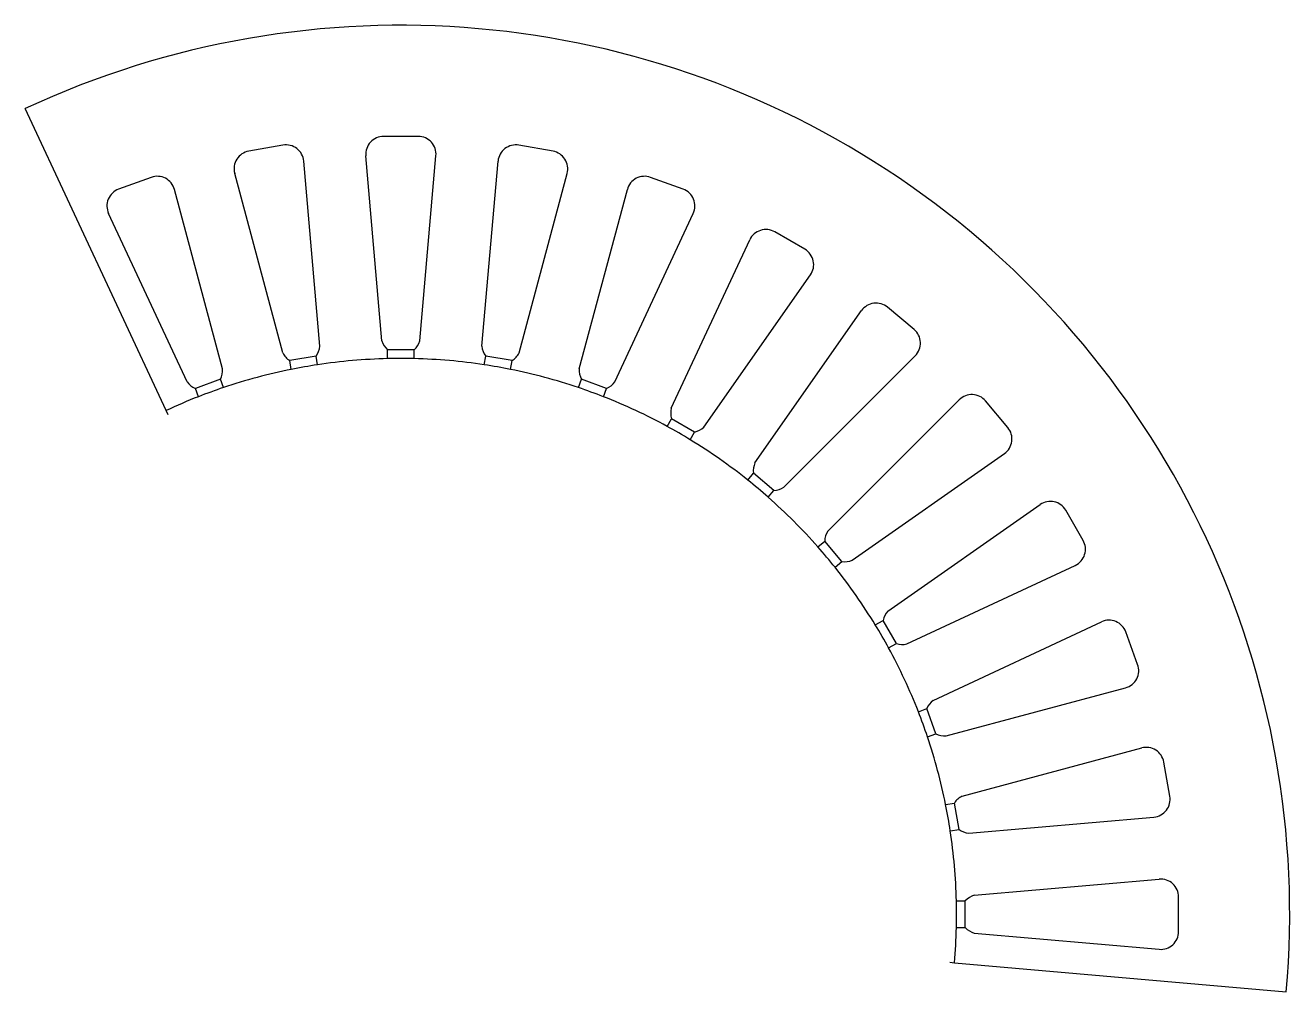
# Model space of a CAD drawing. Extents: x -42 to 100, y -9 to 100.
import ezdxf

# ---------------------------------------------------------------- set-up
doc = ezdxf.new("R2010")
doc.units = 0
doc.layers.add('layer 1000', color=7, linetype='CONTINUOUS')

msp = doc.modelspace()

# ---------------------------------------------------------------- linework, layer by layer
at = {"layer": 'layer 1000'}
for p, q in [((-26.421247, 56.660548), (-42.261826, 90.630779)), ((1.953682, 87.5), (-1.953682, 87.5)), ((-13.270215, 86.509932), (-17.118216, 85.831425)), ((17.118216, 85.831425), (13.270215, 86.509932)), ((-9.10396, 63.889743), (-10.930568, 84.715067)), ((-2.128687, 64.5), (-3.946109, 85.326128)), ((2.128687, 64.5), (3.946109, 85.326128)), ((9.10396, 63.889743), (10.930568, 84.715067)), ((-28.090902, 82.891303), (-31.762623, 81.554906)), ((-13.296655, 63.150457), (-18.702886, 83.344598)), ((13.296655, 63.150457), (18.702886, 83.344598)), ((31.762623, 81.554906), (28.090902, 82.891303)), ((-20.059988, 61.338228), (-25.475125, 81.529982)), ((20.059988, 61.338228), (25.475125, 81.529982)), ((-24.060611, 59.88212), (-32.891384, 78.830684)), ((24.060611, 59.88212), (32.891384, 78.830684)), ((30.406503, 56.922982), (39.245633, 75.867649)), ((45.441938, 74.800382), (42.058062, 76.754064)), ((34.093497, 54.794295), (46.080495, 71.92154)), ((39.829132, 50.77816), (51.823683, 67.900116)), ((57.740523, 65.773086), (54.747309, 68.284691)), ((-9.549448, 62.795765), (-12.503871, 62.27482)), ((-9.375799, 61.810957), (-9.549448, 62.795765)), ((-1.5, 62.5), (-1.5, 63.5)), ((1.5, 63.5), (-1.5, 63.5)), ((1.5, 62.5), (1.5, 63.5)), ((9.375799, 61.810957), (9.549448, 62.795765)), ((12.503871, 62.27482), (9.549448, 62.795765)), ((43.09047, 48.041573), (57.869473, 62.827096)), ((-12.330223, 61.290012), (-12.503871, 62.27482)), ((12.330223, 61.290012), (12.503871, 62.27482)), ((-20.30874, 60.183512), (-23.127818, 59.157451)), ((-19.96672, 59.243819), (-20.30874, 60.183512)), ((19.96672, 59.243819), (20.30874, 60.183512)), ((23.127818, 59.157451), (20.30874, 60.183512)), ((-22.785798, 58.217759), (-23.127818, 59.157451)), ((22.785798, 58.217759), (23.127818, 59.157451)), ((48.041573, 43.09047), (62.827096, 57.869473)), ((68.284691, 54.747309), (65.773086, 57.740523)), ((-26.202333, 56.191084), (-26.421247, 56.660548)), ((29.950962, 54.876588), (30.450962, 55.742613)), ((33.049038, 54.242613), (30.450962, 55.742613)), ((32.549038, 53.376588), (33.049038, 54.242613)), ((50.77816, 39.829132), (67.900116, 51.823683)), ((39.025159, 48.841959), (39.667947, 49.608004)), ((41.96608, 47.679641), (39.667947, 49.608004)), ((41.323292, 46.913596), (41.96608, 47.679641)), ((54.794295, 34.093497), (71.92154, 46.080495)), ((76.754064, 42.058062), (74.800382, 45.441938)), ((46.913596, 41.323292), (47.679641, 41.96608)), ((49.608004, 39.667947), (47.679641, 41.96608)), ((48.841959, 39.025159), (49.608004, 39.667947)), ((56.922982, 30.406503), (75.867649, 39.245633)), ((53.376588, 32.549038), (54.242613, 33.049038)), ((55.742613, 30.450962), (54.242613, 33.049038)), ((59.88212, 24.060611), (78.830684, 32.891384)), ((82.891303, 28.090902), (81.554906, 31.762623)), ((54.876588, 29.950962), (55.742613, 30.450962)), ((61.338228, 20.059988), (81.529982, 25.475125)), ((58.217759, 22.785798), (59.157451, 23.127818)), ((60.183512, 20.30874), (59.157451, 23.127818)), ((59.243819, 19.96672), (60.183512, 20.30874)), ((63.150457, 13.296655), (83.344598, 18.702886)), ((86.509932, 13.270215), (85.831425, 17.118216)), ((61.290012, 12.330223), (62.27482, 12.503871)), ((62.795765, 9.549448), (62.27482, 12.503871)), ((63.889743, 9.10396), (84.715067, 10.930568)), ((61.810957, 9.375799), (62.795765, 9.549448)), ((64.5, 2.128687), (85.326128, 3.946109)), ((62.5, 1.5), (63.5, 1.5)), ((63.5, -1.5), (63.5, 1.5)), ((87.5, -1.953682), (87.5, 1.953682)), ((62.5, -1.5), (63.5, -1.5)), ((64.5, -2.128687), (85.326128, -3.946109)), ((61.764072, -5.403656), (62.280098, -5.448802)), ((62.280098, -5.448802), (99.61947, -8.715574))]:
    msp.add_line(p, q, dxfattribs=at)
for centre, radius, start, end in [((0, 0), 100, 355, 115), ((-1.953682, 85.5), 2, 90, 184.987365), ((1.953682, 85.5), 2, 355.012635, 90), ((-16.77092, 83.86181), 2, 100, 194.987365), ((-12.922918, 84.540316), 2, 5.012635, 100), ((12.922918, 84.540316), 2, 80, 174.987365), ((16.77092, 83.86181), 2, 345.012635, 80), ((-27.406862, 81.011918), 2, 15.012635, 110), ((27.406862, 81.011918), 2, 70, 164.987365), ((-31.078582, 79.675521), 2, 110, 204.987365), ((31.078582, 79.675521), 2, 335.012635, 70), ((41.058062, 75.022013), 2, 60, 154.987365), ((44.441938, 73.068331), 2, 325.012635, 60), ((53.461734, 66.752602), 2, 50, 144.987365), ((56.454948, 64.240998), 2, 315.012635, 50), ((0.051682, 65.173146), 2.281914, 197.157035, 227.157035), ((-0.051682, 65.173146), 2.281914, 312.842965, 342.842965), ((-11.266301, 64.191994), 2.281914, 207.157035, 237.157035), ((-11.368095, 64.174045), 2.281914, 322.842965, 352.842965), ((11.368095, 64.174045), 2.281914, 187.157035, 217.157035), ((11.266301, 64.191994), 2.281914, 302.842965, 332.842965), ((-22.339094, 61.225048), 2.281914, 332.842965, 2.842965), ((0, 0), 62.517997, 101.374835, 108.625165), ((0, 0), 62.517997, 98.625165, 101.374835), ((0, 0), 62.517997, 91.374835, 98.625165), ((0, 0), 62.517997, 88.625165, 91.374835), ((0, 0), 62.517997, 81.374835, 88.625165), ((0, 0), 62.517997, 78.625165, 81.374835), ((0, 0), 62.517997, 71.374835, 78.625165), ((22.339094, 61.225048), 2.281914, 177.157035, 207.157035), ((-22.241963, 61.2604), 2.281914, 217.157035, 247.157035), ((22.241963, 61.2604), 2.281914, 292.842965, 322.842965), ((0, 0), 62.517997, 108.625165, 111.374835), ((0, 0), 62.517997, 68.625165, 71.374835), ((64.240998, 56.454948), 2, 40, 134.987365), ((0, 0), 62.517997, 111.374835, 115), ((0, 0), 62.517997, 61.374835, 68.625165), ((32.631331, 56.415759), 2.281914, 167.157035, 197.157035), ((0, 0), 62.517997, 58.625165, 61.374835), ((32.541815, 56.467441), 2.281914, 282.842965, 312.842965), ((66.752602, 53.461734), 2, 305.012635, 40), ((0, 0), 62.517997, 51.374835, 58.625165), ((41.932081, 49.892305), 2.281914, 157.157035, 187.157035), ((0, 0), 62.517997, 48.625165, 51.374835), ((41.8529, 49.958747), 2.281914, 272.842965, 302.842965), ((0, 0), 62.517997, 41.374835, 48.625165), ((73.068331, 44.441938), 2, 30, 124.987365), ((49.958747, 41.8529), 2.281914, 147.157035, 177.157035), ((0, 0), 62.517997, 38.625165, 41.374835), ((75.022013, 41.058062), 2, 295.012635, 30), ((0, 0), 62.517997, 31.374835, 38.625165), ((49.892305, 41.932081), 2.281914, 262.842965, 292.842965), ((56.467441, 32.541815), 2.281914, 137.157035, 167.157035), ((79.675521, 31.078582), 2, 20, 114.987365), ((0, 0), 62.517997, 28.625165, 31.374835), ((0, 0), 62.517997, 21.374835, 28.625165), ((56.415759, 32.631331), 2.281914, 252.842965, 282.842965), ((81.011918, 27.406862), 2, 285.012635, 20), ((0, 0), 62.517997, 18.625165, 21.374835), ((61.2604, 22.241963), 2.281914, 127.157035, 157.157035), ((0, 0), 62.517997, 11.374835, 18.625165), ((61.225048, 22.339094), 2.281914, 242.842965, 272.842965), ((83.86181, 16.77092), 2, 10, 104.987365), ((64.191994, 11.266301), 2.281914, 117.157035, 147.157035), ((84.540316, 12.922918), 2, 275.012635, 10), ((0, 0), 62.517997, 8.625165, 11.374835), ((0, 0), 62.517997, 1.374835, 8.625165), ((64.174045, 11.368095), 2.281914, 232.842965, 262.842965), ((85.5, 1.953682), 2, 360, 94.987365), ((0, 0), 62.517997, 358.625165, 1.374835), ((65.173146, -0.051682), 2.281914, 107.157035, 137.157035), ((0, 0), 62.517997, 355, 358.625165), ((65.173146, 0.051682), 2.281914, 222.842965, 252.842965), ((85.5, -1.953682), 2, 265.012635, 0)]:
    msp.add_arc(centre, radius, start, end, dxfattribs=at)

doc.saveas('drawing.dxf')
